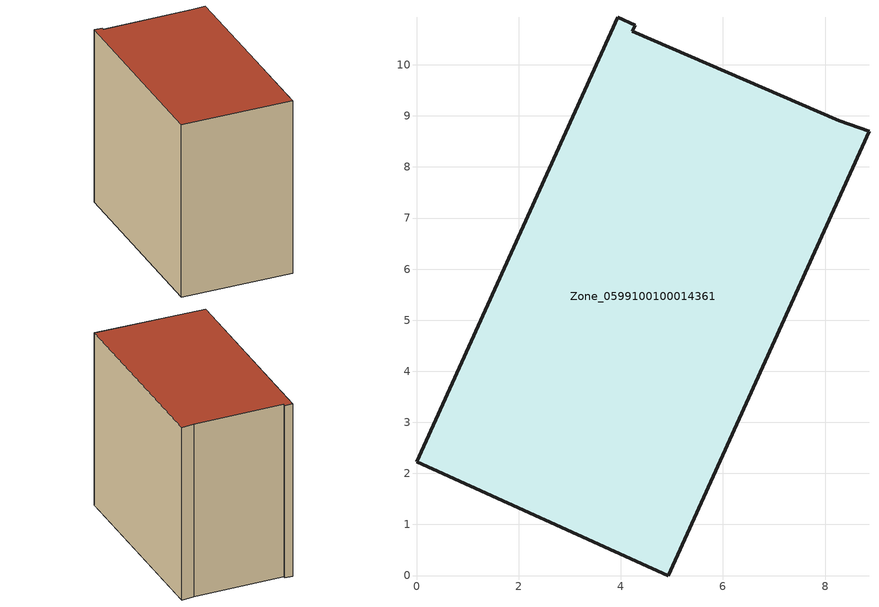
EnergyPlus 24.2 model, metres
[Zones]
Zone_0599100100014361
 floor ground (C_G): 4.93,0 0,2.23 3.94,10.93 4.29,10.77 4.23,10.66 8.28,8.91 8.86,8.7 z0
 wall outside (C_F): 0,2.23 4.93,0 8.86,8.7 8.28,8.91 4.23,10.66 4.29,10.77 3.94,10.93 0,2.23 z0:8.77
 roof outside (C_R): 8.86,8.7 8.28,8.91 4.23,10.66 4.29,10.77 3.94,10.93 0,2.23 4.93,0 z8.77
[BUILDING]
Pand.0599100100014361: North Axis=0; Terrain=City; Loads Convergence Tolerance Value=0.04; Temperature Convergence Tolerance Value=0.4; Solar Distribution=FullExterior; Maximum Number of Warmup Days=25; Minimum Number of Warmup Days=1
[Site:Location]
Rotterdam.The.Hague.AP_ZH_NLD Design_Conditions: Latitude=51.96; Longitude=4.45; Time Zone=1; Elevation=-4.5
[SITE:GROUNDTEMPERATURE:BUILDINGSURFACE]
18, 18, 18, 18, 18, 18, 18, 18, 18, 18, 18, 18
[MATERIAL] Thermal Absorptance=0.9; Solar Absorptance=0.7; Visible Absorptance=0.7
Name | Roughness | Thickness | Conductivity | Density | Specific Heat
G.TI.2015-2018 | MediumSmooth | 0.15 | 0.0428571 | 540 | 1210
F.TI.2015-2018 | Rough | 0.3 | 0.0666667 | 1920 | 840
R.TI.2015-2018 | MediumRough | 0.2 | 0.0333333 | 1500 | 1000
[CONSTRUCTION]
C_G: G.TI.2015-2018
C_F: F.TI.2015-2018
C_R: R.TI.2015-2018
[ZONE]
Zone_0599100100014361: Type=1; Multiplier=1; Ceiling Height=Autocalculate; Volume=Autocalculate; Floor Area=autocalculate; Part of Total Floor Area=Yes
[ZONEINFILTRATION:DESIGNFLOWRATE]
Infil_Zone_0599100100014361: Zone or ZoneList or Space or SpaceList=Zone_0599100100014361; Schedule=AlwaysOn; Design Flow Rate Calculation Method=Flow/Area; Flow Rate per Floor Area=0.0015; Constant Term Coefficient=1; Temperature Term Coefficient=0; Velocity Term Coefficient=0; Velocity Squared Term Coefficient=0
[HVACTEMPLATE:ZONE:IDEALLOADSAIRSYSTEM]
Zone_0599100100014361: Maximum Heating Supply Air Temperature=50; Minimum Cooling Supply Air Temperature=13; Maximum Heating Supply Air Humidity Ratio=0.0156; Minimum Cooling Supply Air Humidity Ratio=0.0077; Heating Limit=NoLimit; Cooling Limit=NoLimit; Dehumidification Control Type=ConstantSensibleHeatRatio; Cooling Sensible Heat Ratio=0.7; Dehumidification Setpoint=60; Humidification Control Type=None; Humidification Setpoint=30; Outdoor Air Method=None; Outdoor Air Flow Rate per Person=0.00944; Outdoor Air Flow Rate per Zone Floor Area=0; Outdoor Air Flow Rate per Zone=0; Demand Controlled Ventilation Type=None; Outdoor Air Economizer Type=NoEconomizer; Heat Recovery Type=None; Sensible Heat Recovery Effectiveness=0.7; Latent Heat Recovery Effectiveness=0.65
[ZONECONTROL:THERMOSTAT]
ThermostatControl_Zone_0599100100014361: Zone or ZoneList=Zone_0599100100014361; Control Type Schedule=DualSetpointControlType; Control 1=Thermostat_Zone_0599100100014361; Temperature Difference Between Cutout And Setpoint=0
[THERMOSTATSETPOINT:DUALSETPOINT]
Thermostat_Zone_0599100100014361: Heating Setpoint Temperature Schedule=HeatingSetpoint_Zone_0599100100014361; Cooling Setpoint Temperature Schedule=CoolingSetpoint_Zone_0599100100014361
[SCHEDULE:COMPACT]
HeatingSetpoint_Zone_0599100100014361: Through: 12/31, For: AllDays, Until: 24:00, 21
CoolingSetpoint_Zone_0599100100014361: Through: 12/31, For: AllDays, Until: 24:00, 24
DualSetpointControlType: Through: 12/31, For: AllDays, Until: 24:00, 4
AlwaysOn: Through: 12/31, For: AllDays, Until: 24:00, 1
